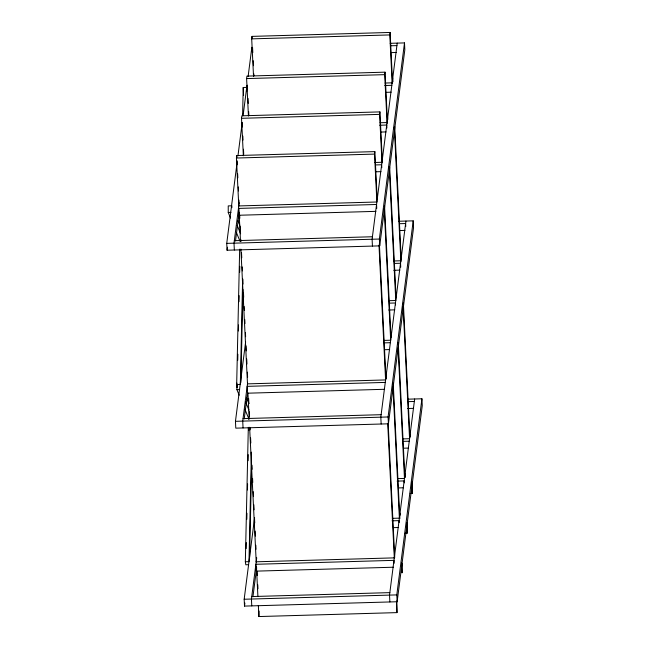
<?xml version="1.0" encoding="UTF-8"?>
<svg xmlns="http://www.w3.org/2000/svg" width="649" height="649" viewBox="0 0 649 649"><rect width="100%" height="100%" fill="white"/><g stroke="black" fill="none" stroke-linecap="round" stroke-linejoin="round"><path stroke-width="0.97" d="M237.201 384.565L237.136 387.591L236.674 384.589L239.659 249.184M242.596 115.79L243.221 87.493L246.855 87.396L246.766 91.436M237.737 360.309L237.867 354.249M238.378 331.006L238.516 324.946M239.027 301.704L239.157 295.644M239.676 272.402L239.806 266.333M243.57 95.565L243.221 87.493M242.621 279.394L240.308 384.484L236.674 384.589M240.876 382.439L242.929 289.47M248.535 564.695L245.809 564.776L245.346 561.774L248.316 427.375M248.486 419.286L248.535 417.266M246.166 548.608L246.304 542.548M246.815 519.305L246.944 513.237M247.456 490.003L247.594 483.935M248.105 460.693L248.243 454.633M248.77 430.384L248.843 427.35M251.39 452.531L248.981 561.669L245.346 561.774M249.597 557.596L251.65 464.635M238.759 205.603L236.431 158.032L236.747 155.549L374.846 151.615L377.174 199.186M243.351 155.76L241.517 118.305L241.842 115.822L379.933 111.896L382.375 161.755M248.445 116.033L246.612 78.586L246.928 76.103L385.027 72.169L387.502 122.783M253.532 76.314L251.698 38.867L252.015 36.385L390.114 32.45L392.491 81.036M390.171 43.321L404.497 42.907L404.83 49.754L379.706 245.874L227.077 250.222L226.736 243.375L237.177 161.909M237.948 155.882L242.199 122.685M243.099 115.644L246.969 85.473M248.129 76.42L251.861 47.255L252.007 50.192M227.077 250.222L227.458 247.204M239.165 202.942L234.005 243.172L234.346 250.011M235.506 240.966L239.116 212.775M398.884 221.252L413.21 220.847L413.543 227.685L388.418 423.813L235.79 428.153L235.457 421.315L245.63 341.861M247.618 382.886L242.726 421.104L243.059 427.951M244.219 418.897L247.569 392.75M407.604 399.184L421.923 398.778L422.264 405.625L397.139 601.745L244.503 606.093L244.17 599.246L254.603 517.78M244.503 606.093L244.892 603.075M256.72 557.807L251.439 599.043L251.771 605.882M252.932 596.829L256.671 567.664M396.855 601.023L396.985 612.615L258.886 616.55L259.056 611.034M376.858 201.669L374.53 154.097L374.846 151.615M381.993 162.956L379.616 114.378L379.933 111.896M387.088 123.237L384.703 74.651L385.027 72.169M392.174 83.518L389.798 34.932L390.114 32.45M397.229 43.118L372.104 239.238L372.437 246.085M379.706 245.874L379.373 239.035L404.497 42.907M405.941 221.049L380.817 417.177L381.158 424.016M388.418 423.813L388.086 416.966L413.21 220.847M414.654 398.989L389.53 595.109L389.871 601.947M397.139 601.745L396.799 594.898L421.923 398.778M405.146 533.235L407.158 533.178L407.085 522.599M410.233 493.516L412.253 493.451L412.123 481.866M251.698 38.867L389.798 34.932M390.86 45.771L396.912 45.6M391.201 52.618L396.239 52.472M246.612 78.586L384.703 74.651M385.084 83.04L392.142 82.837M384.768 85.522L391.826 85.319M386.106 92.336L391.152 92.19M241.517 118.305L379.616 114.378M379.998 122.758L387.055 122.556M379.681 125.241L386.731 125.038L386.877 127.975M381.02 132.055L386.058 131.917M236.431 158.032L374.53 154.097M374.911 162.477L381.961 162.282M375.601 164.935L381.644 164.765L381.79 167.693M375.933 171.782L380.971 171.636M238.775 205.936L376.874 202.001M231.871 207.68L231.871 205.806L228.237 205.903L228.245 212.466L230.971 212.385M375.885 211.355L238.791 215.257L238.459 208.418L376.558 204.484L376.745 208.394M399.573 223.702L405.625 223.532L405.771 226.469M399.914 230.549L404.952 230.403M234.33 240.69L372.421 236.755M226.736 243.375L379.373 239.035M393.797 260.971L400.855 260.768M394.487 263.429L400.538 263.251L400.725 267.169M393.813 270.3L399.865 270.13M388.71 300.69L395.768 300.495M389.4 303.148L395.452 302.978L395.541 304.933M388.727 310.019L394.779 309.849M383.624 340.417L390.674 340.214M384.313 342.867L390.357 342.696M384.646 349.714L389.684 349.568M247.496 383.867L385.587 379.933M385.271 382.415L247.172 386.35L247.512 393.197L384.597 389.286M236.909 383.088L236.917 389.643L239.643 389.57M408.294 401.642L414.338 401.471M407.621 408.513L413.664 408.343M243.042 418.621L381.133 414.687M235.457 421.315L388.086 416.966M402.51 438.911L409.568 438.708M403.199 441.361L409.251 441.19M403.54 448.208L408.578 448.061M397.423 478.629L404.481 478.427M397.107 481.112L404.165 480.909L404.262 482.864M398.445 487.926L403.491 487.78M392.337 518.348L399.395 518.145M392.02 520.831L399.07 520.628L399.167 522.583M393.359 527.645L398.405 527.499M256.209 561.799L394.3 557.872M393.31 567.226L256.225 571.128L255.893 564.281L393.984 560.355L394.13 563.283M251.755 596.561L389.854 592.626M244.17 599.246L396.799 594.898M237.956 220.733L239.862 225.398M237.201 225.422L240.633 233.818M228.245 212.466L230.525 218.064M236.617 232.991L240.041 241.387M246.636 397.91L248.916 403.508M245.5 401.674L248.924 410.071M236.917 389.643L239.205 395.241M244.908 409.243L248.721 418.573M392.775 77.872L392.969 81.782M410.249 434.716L410.346 436.672M394.722 126.587L401.22 259.178M403.345 302.702L409.941 437.329M394.308 127.042L400.895 261.661M403.078 306.198L409.576 438.797M411.807 484.349L412.253 493.451M387.688 117.591L387.786 119.546M405.114 473.462L405.309 477.372M389.684 167.32L396.077 297.891M398.259 342.429L404.854 477.047M389.213 166.761L395.76 300.373M398.088 347.945L404.481 478.516M406.663 523.053L407.158 533.178M400.027 513.181L400.125 515.136M384.549 206.025L390.99 337.61M393.221 383.161L399.857 518.6M402.047 563.332L402.072 572.897L401.577 562.772M384.224 208.507L390.674 340.092M392.953 386.65L399.395 518.235M386.228 374.968L386.415 378.878M379.357 243.724L385.952 378.343M388.183 423.894L394.722 557.499M378.992 245.192L385.587 379.811M387.713 423.335L394.308 557.962M396.442 601.485L396.985 612.615M252.015 36.385L252.112 38.405M252.558 47.515L252.81 52.577M253.207 60.673L253.451 65.736M253.848 73.832L253.946 75.86M247.374 85.214L247.569 89.262M248.015 98.372L248.267 103.434M248.664 111.531L248.859 115.579M242.182 122.912L242.385 126.961M242.831 136.071L243.026 140.119M243.472 149.229L243.724 154.284M236.747 155.549L236.853 157.569M236.999 160.603L237.193 164.651M237.639 173.762L237.842 177.81M238.288 186.92L238.483 190.968M238.929 200.079L239.083 203.121M239.676 215.265L239.822 218.299M240.219 226.396L240.471 231.458M240.868 239.554L240.966 241.582M241.509 252.712L241.761 257.775M242.207 266.885L242.402 270.933M242.799 279.029L243.042 284.092M243.489 293.202L243.691 297.25M244.138 306.36L244.332 310.409M244.778 319.519L244.981 323.567M245.427 332.677L245.622 336.726M246.068 345.836L246.32 350.898M246.717 358.994L246.961 364.057M247.358 372.153L247.61 377.215M248.648 398.47L248.892 403.532M249.289 411.628L249.541 416.69M250.084 427.821L250.181 429.849M250.579 437.945L250.83 443.007M251.277 452.118L251.471 456.166M251.917 465.276L252.12 469.324M252.566 478.435L252.761 482.483M253.207 491.593L253.459 496.655M253.848 504.752L254.1 509.814M254.497 517.91L254.741 522.972M255.138 531.069L255.39 536.131M255.836 545.241L256.031 549.289M256.428 557.386L256.525 559.406M257.126 571.558L257.32 575.606M257.767 584.717L257.969 588.765M238.921 208.864L240.495 241.03M240.893 249.127L247.488 383.746M247.934 392.856L249.224 419.173M249.622 427.269L256.209 561.888M256.444 566.691L257.896 596.309M258.343 605.42L258.886 616.55"/></g></svg>
